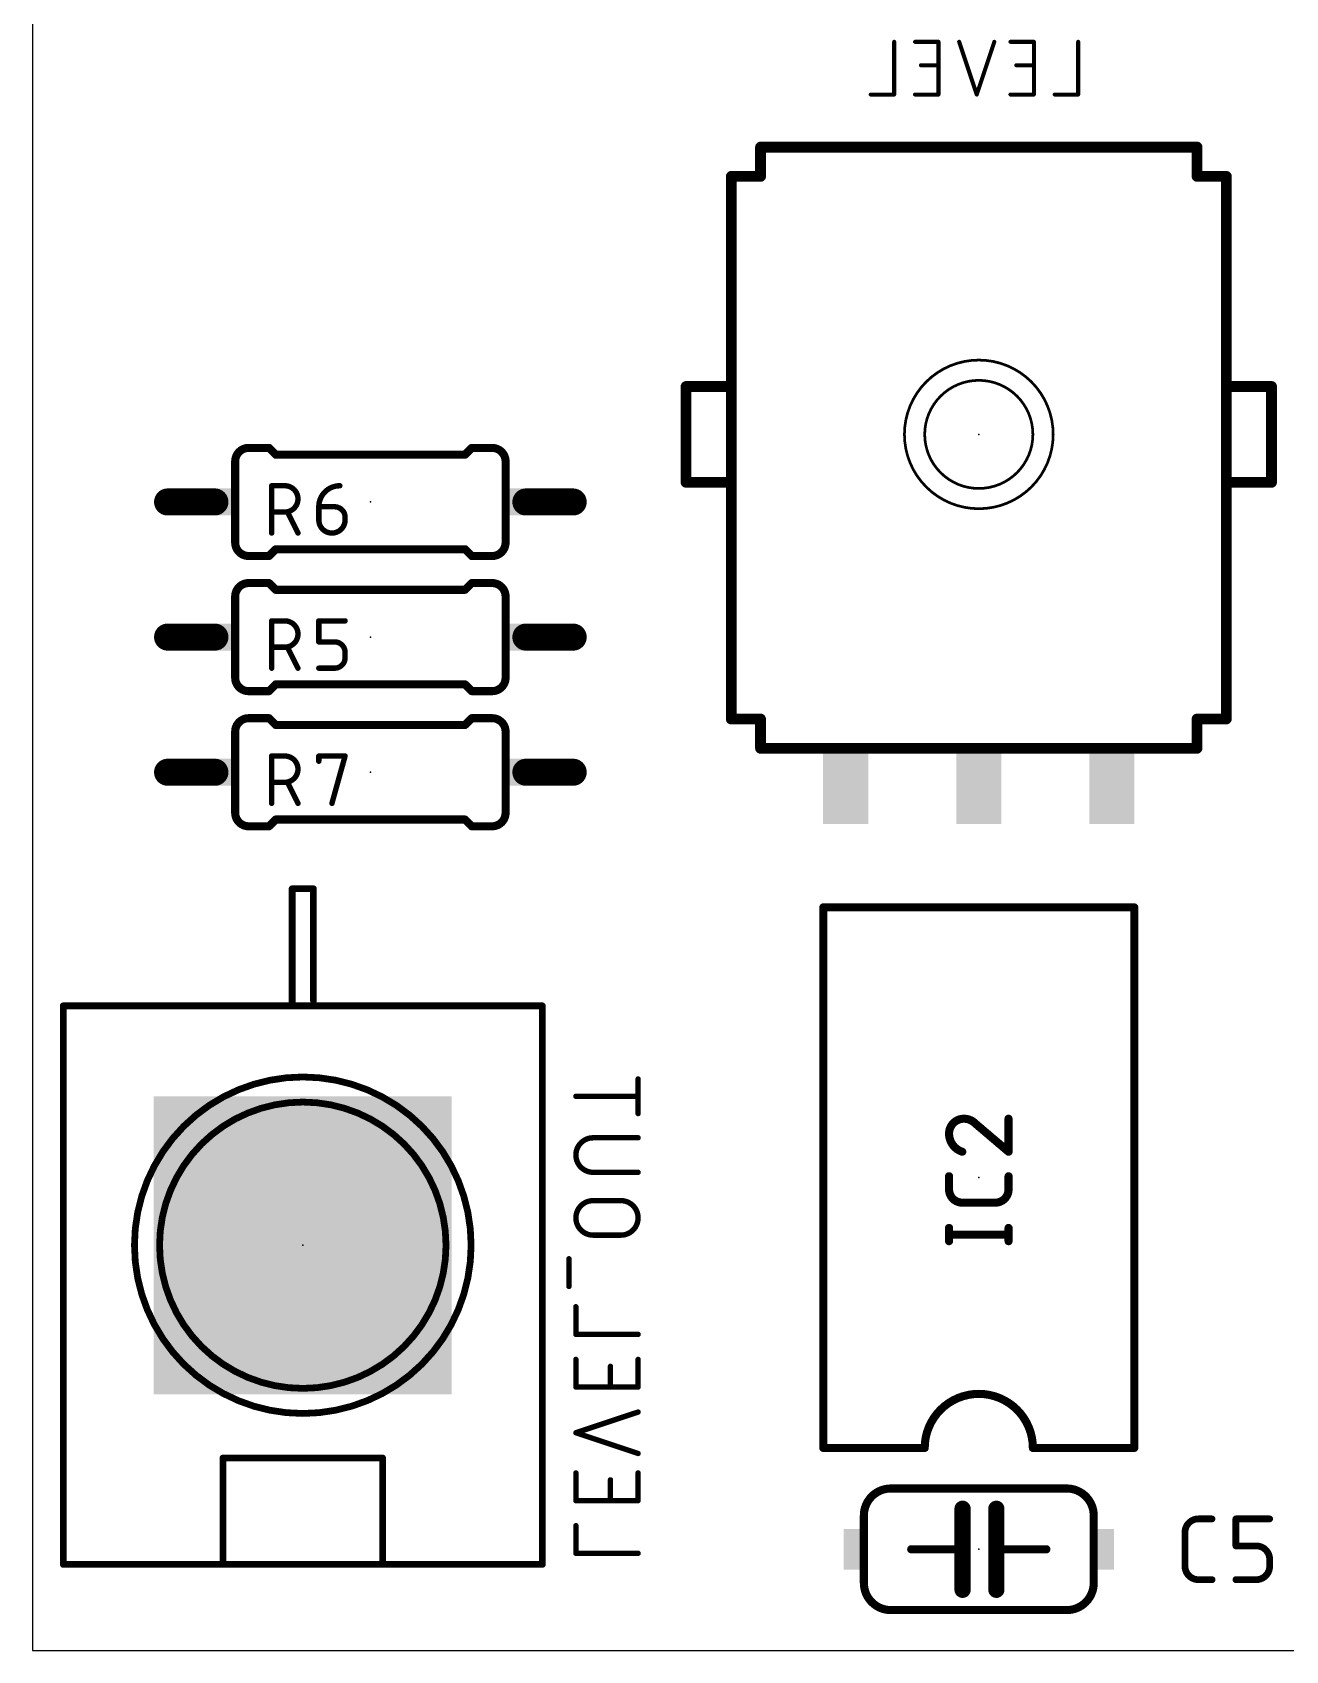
# Model space of a CAD drawing. Extents: x 0 to 36, y 0 to 102.
# Drawn here: x 0 to 23.54, y 0 to 30.42 of the extents above; entities that cross this region are included whole.
import ezdxf

# ---------------------------------------------------------------- set-up
doc = ezdxf.new("R2010")
doc.units = 0
for name, color, linetype in [('20', 31, 'CONTINUOUS'), ('21', 253, 'CONTINUOUS'), ('22', 253, 'CONTINUOUS'), ('23', 53, 'CONTINUOUS'), ('24', 53, 'CONTINUOUS'), ('25', 253, 'CONTINUOUS'), ('26', 253, 'CONTINUOUS'), ('41', 12, 'CONTINUOUS'), ('51', 253, 'CONTINUOUS'), ('52', 253, 'CONTINUOUS')]:
    doc.layers.add(name, color=color, linetype=linetype)

# ---------------------------------------------------------------- blocks, each defined once
blk = doc.blocks.new('RECT')
blk.add_solid([(-0.5, -0.5), (0.5, -0.5), (-0.5, 0.5), (0.5, 0.5)])

msp = doc.modelspace()

# ---------------------------------------------------------------- linework, layer by layer
at = {"layer": '20'}
for p, q in [((0, 99.06), (0, 0)), ((0, 0), (35.56, 0))]:
    msp.add_line(p, q, dxfattribs=at)
at = {"layer": '21'}
for points, const_width in [([(4.064, 22.606, 0.4142), (3.81, 22.352)], 0.1524), ([(4.064, 22.6441, 1), (4.064, 22.5679)], 0.0762), ([(4.064, 22.5679, 1), (4.064, 22.6441)], 0.0762), ([(4.4719, 22.6329, 1), (4.4181, 22.5791)], 0.0762), ([(4.445, 22.5679, 1), (4.445, 22.6441)], 0.0762), ([(4.572, 22.5171, 1), (4.572, 22.4409)], 0.0762), ([(4.5451, 22.4521, 1), (4.5989, 22.5059)], 0.0762), ([(8.1011, 22.5059, 1), (8.1549, 22.4521)], 0.0762), ([(8.128, 22.4409, 1), (8.128, 22.5171)], 0.0762), ([(8.255, 22.6441, 1), (8.255, 22.5679)], 0.0762), ([(8.2819, 22.5791, 1), (8.2281, 22.6329)], 0.0762), ([(8.89, 22.352, 0.4142), (8.636, 22.606)], 0.1524), ([(8.636, 22.6441, 1), (8.636, 22.5679)], 0.0762), ([(8.636, 22.5679, 1), (8.636, 22.6441)], 0.0762), ([(3.8481, 22.352, 1), (3.7719, 22.352)], 0.0762), ([(3.7719, 22.352, 1), (3.8481, 22.352)], 0.0762), ([(8.9281, 22.352, 1), (8.8519, 22.352)], 0.0762), ([(8.8519, 22.352, 1), (8.9281, 22.352)], 0.0762), ([(3.81, 20.828, 0.4142), (4.064, 20.574)], 0.1524), ([(3.8481, 20.828, 1), (3.7719, 20.828)], 0.0762), ([(3.7719, 20.828, 1), (3.8481, 20.828)], 0.0762), ([(4.572, 20.7391, 1), (4.572, 20.6629)], 0.0762), ([(4.5989, 20.6741, 1), (4.5451, 20.7279)], 0.0762), ([(8.1549, 20.7279, 1), (8.1011, 20.6741)], 0.0762), ([(8.128, 20.6629, 1), (8.128, 20.7391)], 0.0762), ([(8.636, 20.574, 0.4142), (8.89, 20.828)], 0.1524), ([(8.9281, 20.828, 1), (8.8519, 20.828)], 0.0762), ([(8.8519, 20.828, 1), (8.9281, 20.828)], 0.0762), ([(4.064, 20.6121, 1), (4.064, 20.5359)], 0.0762), ([(4.064, 20.5359, 1), (4.064, 20.6121)], 0.0762), ([(4.4181, 20.6009, 1), (4.4719, 20.5471)], 0.0762), ([(4.445, 20.5359, 1), (4.445, 20.6121)], 0.0762), ([(8.255, 20.6121, 1), (8.255, 20.5359)], 0.0762), ([(8.2281, 20.5471, 1), (8.2819, 20.6009)], 0.0762), ([(8.636, 20.6121, 1), (8.636, 20.5359)], 0.0762), ([(8.636, 20.5359, 1), (8.636, 20.6121)], 0.0762), ([(4.064, 20.066, 0.4142), (3.81, 19.812)], 0.1524), ([(4.064, 20.1041, 1), (4.064, 20.0279)], 0.0762), ([(4.064, 20.0279, 1), (4.064, 20.1041)], 0.0762), ([(4.4719, 20.0929, 1), (4.4181, 20.0391)], 0.0762), ([(4.445, 20.0279, 1), (4.445, 20.1041)], 0.0762), ([(8.255, 20.1041, 1), (8.255, 20.0279)], 0.0762), ([(8.2819, 20.0391, 1), (8.2281, 20.0929)], 0.0762), ([(8.89, 19.812, 0.4142), (8.636, 20.066)], 0.1524), ([(8.636, 20.1041, 1), (8.636, 20.0279)], 0.0762), ([(8.636, 20.0279, 1), (8.636, 20.1041)], 0.0762), ([(3.8481, 19.812, 1), (3.7719, 19.812)], 0.0762), ([(3.7719, 19.812, 1), (3.8481, 19.812)], 0.0762), ([(4.572, 19.9771, 1), (4.572, 19.9009)], 0.0762), ([(4.5451, 19.9121, 1), (4.5989, 19.9659)], 0.0762), ([(8.1011, 19.9659, 1), (8.1549, 19.9121)], 0.0762), ([(8.128, 19.9009, 1), (8.128, 19.9771)], 0.0762), ([(8.9281, 19.812, 1), (8.8519, 19.812)], 0.0762), ([(8.8519, 19.812, 1), (8.9281, 19.812)], 0.0762), ([(3.81, 18.288, 0.4142), (4.064, 18.034)], 0.1524), ([(3.8481, 18.288, 1), (3.7719, 18.288)], 0.0762), ([(3.7719, 18.288, 1), (3.8481, 18.288)], 0.0762), ([(8.636, 18.034, 0.4142), (8.89, 18.288)], 0.1524), ([(8.9281, 18.288, 1), (8.8519, 18.288)], 0.0762), ([(8.8519, 18.288, 1), (8.9281, 18.288)], 0.0762), ([(4.064, 18.0721, 1), (4.064, 17.9959)], 0.0762), ([(4.064, 17.9959, 1), (4.064, 18.0721)], 0.0762), ([(4.4181, 18.0609, 1), (4.4719, 18.0071)], 0.0762), ([(4.445, 17.9959, 1), (4.445, 18.0721)], 0.0762), ([(4.572, 18.1991, 1), (4.572, 18.1229)], 0.0762), ([(4.5989, 18.1341, 1), (4.5451, 18.1879)], 0.0762), ([(8.1549, 18.1879, 1), (8.1011, 18.1341)], 0.0762), ([(8.128, 18.1229, 1), (8.128, 18.1991)], 0.0762), ([(8.255, 18.0721, 1), (8.255, 17.9959)], 0.0762), ([(8.2281, 18.0071, 1), (8.2819, 18.0609)], 0.0762), ([(8.636, 18.0721, 1), (8.636, 17.9959)], 0.0762), ([(8.636, 17.9959, 1), (8.636, 18.0721)], 0.0762), ([(4.064, 17.526, 0.4142), (3.81, 17.272)], 0.1524), ([(3.8481, 17.272, 1), (3.7719, 17.272)], 0.0762), ([(4.064, 17.5641, 1), (4.064, 17.4879)], 0.0762), ([(4.064, 17.4879, 1), (4.064, 17.5641)], 0.0762), ([(4.4719, 17.5529, 1), (4.4181, 17.4991)], 0.0762), ([(4.445, 17.4879, 1), (4.445, 17.5641)], 0.0762), ([(4.572, 17.4371, 1), (4.572, 17.3609)], 0.0762), ([(4.5451, 17.3721, 1), (4.5989, 17.4259)], 0.0762), ([(8.1011, 17.4259, 1), (8.1549, 17.3721)], 0.0762), ([(8.128, 17.3609, 1), (8.128, 17.4371)], 0.0762), ([(8.255, 17.5641, 1), (8.255, 17.4879)], 0.0762), ([(8.2819, 17.4991, 1), (8.2281, 17.5529)], 0.0762), ([(8.89, 17.272, 0.4142), (8.636, 17.526)], 0.1524), ([(8.636, 17.5641, 1), (8.636, 17.4879)], 0.0762), ([(8.636, 17.4879, 1), (8.636, 17.5641)], 0.0762), ([(8.9281, 17.272, 1), (8.8519, 17.272)], 0.0762), ([(3.7719, 17.272, 1), (3.8481, 17.272)], 0.0762), ([(8.8519, 17.272, 1), (8.9281, 17.272)], 0.0762), ([(3.81, 15.748, 0.4142), (4.064, 15.494)], 0.1524), ([(3.8481, 15.748, 1), (3.7719, 15.748)], 0.0762), ([(8.636, 15.494, 0.4142), (8.89, 15.748)], 0.1524), ([(8.9281, 15.748, 1), (8.8519, 15.748)], 0.0762), ([(3.7719, 15.748, 1), (3.8481, 15.748)], 0.0762), ([(4.064, 15.5321, 1), (4.064, 15.4559)], 0.0762), ([(4.064, 15.4559, 1), (4.064, 15.5321)], 0.0762), ([(4.4181, 15.5209, 1), (4.4719, 15.4671)], 0.0762), ([(4.445, 15.4559, 1), (4.445, 15.5321)], 0.0762), ([(4.572, 15.6591, 1), (4.572, 15.5829)], 0.0762), ([(4.5989, 15.5941, 1), (4.5451, 15.6479)], 0.0762), ([(8.1549, 15.6479, 1), (8.1011, 15.5941)], 0.0762), ([(8.128, 15.5829, 1), (8.128, 15.6591)], 0.0762), ([(8.255, 15.5321, 1), (8.255, 15.4559)], 0.0762), ([(8.2281, 15.4671, 1), (8.2819, 15.5209)], 0.0762), ([(8.636, 15.5321, 1), (8.636, 15.4559)], 0.0762), ([(8.636, 15.4559, 1), (8.636, 15.5321)], 0.0762), ([(8.8519, 15.748, 1), (8.9281, 15.748)], 0.0762), ([(4.88, 14.3518, 1), (4.88, 14.2882)], 0.0635), ([(4.9117, 14.32, 1), (4.8483, 14.32)], 0.0635), ([(5.3117, 14.32, 1), (5.2483, 14.32)], 0.0635), ([(5.28, 14.2882, 1), (5.28, 14.3518)], 0.0635), ([(14.8971, 13.97, 1), (14.8209, 13.97)], 0.0762), ([(14.859, 14.0081, 1), (14.859, 13.9319)], 0.0762), ([(20.7391, 13.97, 1), (20.6629, 13.97)], 0.0762), ([(20.701, 13.9319, 1), (20.701, 14.0081)], 0.0762), ([(0.58, 12.1518, 1), (0.58, 12.0883)], 0.0635), ([(0.6118, 12.12, 1), (0.5483, 12.12)], 0.0635), ([(4.88, 12.1518, 1), (4.88, 12.0883)], 0.0635), ([(4.88, 12.0883, 1), (4.88, 12.1518)], 0.0635), ([(5.2483, 12.22, 1), (5.3117, 12.22)], 0.0635), ([(9.6118, 12.12, 1), (9.5482, 12.12)], 0.0635), ([(9.58, 12.0883, 1), (9.58, 12.1518)], 0.0635), ([(4.8483, 12.12, 1), (4.9117, 12.12)], 0.0635), ([(5.08, 4.4577, 1), (5.08, 10.7823, 1), (5.08, 4.4577)], 0.127), ([(5.08, 4.9293, 1), (5.08, 10.3107, 1), (5.08, 4.9293)], 0.127), ([(18.796, 3.81, 1), (16.764, 3.81)], 0.1524), ([(3.58, 3.6518, 1), (3.58, 3.5882)], 0.0635), ([(3.6118, 3.62, 1), (3.5482, 3.62)], 0.0635), ([(6.6117, 3.62, 1), (6.5483, 3.62)], 0.0635), ([(6.58, 3.5882, 1), (6.58, 3.6518)], 0.0635), ([(14.859, 3.8481, 1), (14.859, 3.7719)], 0.0762), ([(14.8209, 3.81, 1), (14.8971, 3.81)], 0.0762), ([(16.7259, 3.81, 1), (16.8021, 3.81)], 0.0762), ([(16.764, 3.7719, 1), (16.764, 3.8481)], 0.0762), ([(18.796, 3.8481, 1), (18.796, 3.7719)], 0.0762), ([(18.7579, 3.81, 1), (18.8341, 3.81)], 0.0762), ([(20.6629, 3.81, 1), (20.7391, 3.81)], 0.0762), ([(20.701, 3.7719, 1), (20.701, 3.8481)], 0.0762), ([(16.129, 3.048, 0.4142), (15.621, 2.54)], 0.1524), ([(16.129, 3.0861, 1), (16.129, 3.0099)], 0.0762), ([(16.129, 3.0099, 1), (16.129, 3.0861)], 0.0762), ([(19.939, 2.54, 0.4142), (19.431, 3.048)], 0.1524), ([(19.431, 3.0861, 1), (19.431, 3.0099)], 0.0762), ([(19.431, 3.0099, 1), (19.431, 3.0861)], 0.0762), ([(17.5514, 2.667, 1), (17.399, 2.667)], 0.1524), ([(18.1864, 2.667, 1), (18.034, 2.667)], 0.1524), ([(15.5829, 2.54, 1), (15.6591, 2.54)], 0.0762), ([(19.9009, 2.54, 1), (19.9771, 2.54)], 0.0762), ([(16.51, 1.9431, 1), (16.51, 1.8669)], 0.0762), ([(17.5514, 1.905, 1), (17.399, 1.905)], 0.1524), ([(17.399, 1.905, 1), (17.5514, 1.905)], 0.1524), ([(17.4752, 1.8669, 1), (17.4752, 1.9431)], 0.0762), ([(18.1864, 1.905, 1), (18.034, 1.905)], 0.1524), ([(18.034, 1.905, 1), (18.1864, 1.905)], 0.1524), ([(18.1102, 1.9431, 1), (18.1102, 1.8669)], 0.0762), ([(19.05, 1.8669, 1), (19.05, 1.9431)], 0.0762), ([(0.58, 1.6518, 1), (0.58, 1.5883)], 0.0635), ([(0.5483, 1.62, 1), (0.6118, 1.62)], 0.0635), ([(3.5482, 1.62, 1), (3.6118, 1.62)], 0.0635), ([(3.58, 1.6518, 1), (3.58, 1.5883)], 0.0635), ([(3.58, 1.5883, 1), (3.58, 1.6518)], 0.0635), ([(6.58, 1.6518, 1), (6.58, 1.5883)], 0.0635), ([(6.5483, 1.62, 1), (6.6117, 1.62)], 0.0635), ([(6.58, 1.5883, 1), (6.58, 1.6518)], 0.0635), ([(9.5482, 1.62, 1), (9.6118, 1.62)], 0.0635), ([(9.58, 1.5883, 1), (9.58, 1.6518)], 0.0635), ([(15.621, 1.27, 0.4142), (16.129, 0.762)], 0.1524), ([(15.6591, 1.27, 1), (15.5829, 1.27)], 0.0762), ([(17.399, 1.143, 1), (17.5514, 1.143)], 0.1524), ([(18.034, 1.143, 1), (18.1864, 1.143)], 0.1524), ([(19.431, 0.762, 0.4142), (19.939, 1.27)], 0.1524), ([(19.9771, 1.27, 1), (19.9009, 1.27)], 0.0762), ([(16.129, 0.8001, 1), (16.129, 0.7239)], 0.0762), ([(16.129, 0.7239, 1), (16.129, 0.8001)], 0.0762), ([(19.431, 0.8001, 1), (19.431, 0.7239)], 0.0762), ([(19.431, 0.7239, 1), (19.431, 0.8001)], 0.0762)]:
    msp.add_lwpolyline(points, format="xyb", dxfattribs=dict(at, const_width=const_width))
for points, const_width in [([(4.064, 22.606), (4.445, 22.606)], 0.1524), ([(4.572, 22.479), (4.445, 22.606)], 0.1524), ([(4.572, 22.479), (8.128, 22.479)], 0.1524), ([(8.128, 22.479), (8.255, 22.606)], 0.1524), ([(8.636, 22.606), (8.255, 22.606)], 0.1524), ([(3.81, 22.352), (3.81, 20.828)], 0.1524), ([(8.89, 22.352), (8.89, 20.828)], 0.1524), ([(4.572, 20.701), (4.445, 20.574)], 0.1524), ([(4.572, 20.701), (8.128, 20.701)], 0.1524), ([(8.128, 20.701), (8.255, 20.574)], 0.1524), ([(4.064, 20.574), (4.445, 20.574)], 0.1524), ([(8.636, 20.574), (8.255, 20.574)], 0.1524), ([(4.064, 20.066), (4.445, 20.066)], 0.1524), ([(4.572, 19.939), (4.445, 20.066)], 0.1524), ([(8.128, 19.939), (8.255, 20.066)], 0.1524), ([(8.636, 20.066), (8.255, 20.066)], 0.1524), ([(3.81, 18.288), (3.81, 19.812)], 0.1524), ([(8.128, 19.939), (4.572, 19.939)], 0.1524), ([(8.89, 18.288), (8.89, 19.812)], 0.1524), ([(4.064, 18.034), (4.445, 18.034)], 0.1524), ([(4.572, 18.161), (4.445, 18.034)], 0.1524), ([(8.128, 18.161), (4.572, 18.161)], 0.1524), ([(8.128, 18.161), (8.255, 18.034)], 0.1524), ([(8.636, 18.034), (8.255, 18.034)], 0.1524), ([(3.81, 17.272), (3.81, 15.748)], 0.1524), ([(4.064, 17.526), (4.445, 17.526)], 0.1524), ([(4.572, 17.399), (4.445, 17.526)], 0.1524), ([(4.572, 17.399), (8.128, 17.399)], 0.1524), ([(8.128, 17.399), (8.255, 17.526)], 0.1524), ([(8.636, 17.526), (8.255, 17.526)], 0.1524), ([(8.89, 17.272), (8.89, 15.748)], 0.1524), ([(4.064, 15.494), (4.445, 15.494)], 0.1524), ([(4.572, 15.621), (4.445, 15.494)], 0.1524), ([(4.572, 15.621), (8.128, 15.621)], 0.1524), ([(8.128, 15.621), (8.255, 15.494)], 0.1524), ([(8.636, 15.494), (8.255, 15.494)], 0.1524), ([(5.28, 14.32), (4.88, 14.32)], 0.127), ([(4.88, 14.32), (4.88, 12.12)], 0.127), ([(5.28, 12.22), (5.28, 14.32)], 0.127), ([(14.859, 13.97), (14.859, 3.81)], 0.1524), ([(14.859, 13.97), (20.701, 13.97)], 0.1524), ([(20.701, 3.81), (20.701, 13.97)], 0.1524), ([(4.88, 12.12), (0.58, 12.12)], 0.127), ([(0.58, 12.12), (0.58, 1.62)], 0.127), ([(9.58, 12.12), (4.88, 12.12)], 0.127), ([(9.58, 1.62), (9.58, 12.12)], 0.127), ([(6.58, 3.62), (3.58, 3.62)], 0.127), ([(3.58, 3.62), (3.58, 1.62)], 0.127), ([(6.58, 1.62), (6.58, 3.62)], 0.127), ([(14.859, 3.81), (16.764, 3.81)], 0.1524), ([(20.701, 3.81), (18.796, 3.81)], 0.1524), ([(19.431, 3.048), (16.129, 3.048)], 0.1524), ([(17.4752, 2.667), (17.4752, 1.905)], 0.3048), ([(18.1102, 2.667), (18.1102, 1.905)], 0.3048), ([(16.51, 1.905), (17.4752, 1.905)], 0.1524), ([(17.4752, 1.905), (17.4752, 1.143)], 0.3048), ([(18.1102, 1.905), (18.1102, 1.143)], 0.3048), ([(19.05, 1.905), (18.1102, 1.905)], 0.1524), ([(3.58, 1.62), (0.58, 1.62)], 0.127), ([(6.58, 1.62), (3.58, 1.62)], 0.127), ([(9.58, 1.62), (6.58, 1.62)], 0.127), ([(19.431, 0.762), (16.129, 0.762)], 0.1524)]:
    msp.add_lwpolyline(points, dxfattribs=dict(at, const_width=const_width))
at = {"layer": '22', "const_width": 0.2032}
for points in [[(21.88, 28.26), (13.68, 28.26)], [(13.68, 27.71), (13.68, 28.26)], [(21.88, 28.26), (21.88, 27.71)], [(13.13, 27.71), (13.68, 27.71)], [(13.13, 27.71), (13.13, 25.51)], [(21.88, 27.71), (22.43, 27.71)], [(22.43, 25.51), (22.43, 27.71)], [(13.13, 20.71), (13.13, 17.51)], [(22.43, 17.51), (22.43, 20.71)], [(13.68, 17.51), (13.13, 17.51)], [(13.68, 16.96), (13.68, 17.51)], [(21.88, 17.51), (21.88, 16.96)], [(22.43, 17.51), (21.88, 17.51)], [(13.68, 16.96), (21.88, 16.96)]]:
    msp.add_lwpolyline(points, dxfattribs=at)
at = {"layer": '22'}
for points, const_width in [([(13.68, 28.3108, 1), (13.68, 28.2092)], 0.1016), ([(13.7308, 28.26, 1), (13.6292, 28.26)], 0.1016), ([(21.9308, 28.26, 1), (21.8292, 28.26)], 0.1016), ([(21.88, 28.2092, 1), (21.88, 28.3108)], 0.1016), ([(13.13, 27.7608, 1), (13.13, 27.6592)], 0.1016), ([(13.1808, 27.71, 1), (13.0792, 27.71)], 0.1016), ([(13.6292, 27.71, 1), (13.7308, 27.71)], 0.1016), ([(13.68, 27.6592, 1), (13.68, 27.7608)], 0.1016), ([(21.88, 27.7608, 1), (21.88, 27.6592)], 0.1016), ([(21.8292, 27.71, 1), (21.9308, 27.71)], 0.1016), ([(22.4808, 27.71, 1), (22.3792, 27.71)], 0.1016), ([(22.43, 27.6592, 1), (22.43, 27.7608)], 0.1016), ([(13.0792, 25.51, 1), (13.1808, 25.51)], 0.1016), ([(22.3792, 25.51, 1), (22.4808, 25.51)], 0.1016), ([(17.78, 21.463, 1), (17.78, 24.257, 1), (17.78, 21.463)], 0.0508), ([(17.78, 21.844, 1), (17.78, 23.876, 1), (17.78, 21.844)], 0.0508), ([(13.1808, 20.71, 1), (13.0792, 20.71)], 0.1016), ([(22.4808, 20.71, 1), (22.3792, 20.71)], 0.1016), ([(13.13, 17.5608, 1), (13.13, 17.4592)], 0.1016), ([(13.0792, 17.51, 1), (13.1808, 17.51)], 0.1016), ([(13.7308, 17.51, 1), (13.6292, 17.51)], 0.1016), ([(13.68, 17.4592, 1), (13.68, 17.5608)], 0.1016), ([(21.9308, 17.51, 1), (21.8292, 17.51)], 0.1016), ([(21.88, 17.5608, 1), (21.88, 17.4592)], 0.1016), ([(22.3792, 17.51, 1), (22.4808, 17.51)], 0.1016), ([(22.43, 17.4592, 1), (22.43, 17.5608)], 0.1016), ([(13.68, 17.0108, 1), (13.68, 16.9092)], 0.1016), ([(21.88, 16.9092, 1), (21.88, 17.0108)], 0.1016), ([(13.6292, 16.96, 1), (13.7308, 16.96)], 0.1016), ([(21.8292, 16.96, 1), (21.9308, 16.96)], 0.1016)]:
    msp.add_lwpolyline(points, format="xyb", dxfattribs=dict(at, const_width=const_width))
at = {"layer": '23'}
for p in [(6.35, 21.59), (6.35, 19.05), (6.35, 16.51), (17.78, 8.89), (5.08, 7.62), (17.78, 1.905)]:
    msp.add_point(p, dxfattribs=at)
at = {"layer": '24'}
msp.add_point((17.78, 22.86), dxfattribs=at)
at = {"layer": '25'}
for points, const_width in [([(4.4958, 21.0058), (4.4958, 21.8948)], 0.1016), ([(4.4958, 21.8948), (4.7427, 21.8948)], 0.1016), ([(4.7427, 21.4009), (4.4958, 21.4009)], 0.1016), ([(4.9897, 21.0058), (4.7921, 21.4009)], 0.1016), ([(5.3808, 21.4997), (5.6771, 21.4997)], 0.1016), ([(5.3808, 21.2527), (5.3808, 21.4997)], 0.1016), ([(5.8747, 21.3021), (5.8747, 21.2527)], 0.1016), ([(4.4958, 18.4658), (4.4958, 19.3548)], 0.1016), ([(4.4958, 19.3548), (4.7427, 19.3548)], 0.1016), ([(5.3808, 18.9597), (5.3808, 19.3548)], 0.1016), ([(5.3808, 19.3548), (5.8747, 19.3548)], 0.1016), ([(4.7427, 18.8609), (4.4958, 18.8609)], 0.1016), ([(4.9897, 18.4658), (4.7921, 18.8609)], 0.1016), ([(5.6771, 18.9597), (5.3808, 18.9597)], 0.1016), ([(5.8747, 18.6634), (5.8747, 18.7621)], 0.1016), ([(5.3808, 18.4658), (5.6771, 18.4658)], 0.1016), ([(4.4958, 15.9258), (4.4958, 16.8148)], 0.1016), ([(4.4958, 16.8148), (4.7427, 16.8148)], 0.1016), ([(5.3808, 16.716), (5.3808, 16.8148)], 0.1016), ([(5.3808, 16.8148), (5.8747, 16.8148)], 0.1016), ([(5.8747, 16.8148), (5.6277, 15.9258)], 0.1016), ([(4.7427, 16.3209), (4.4958, 16.3209)], 0.1016), ([(4.9897, 15.9258), (4.7921, 16.3209)], 0.1016), ([(18.3388, 9.3768), (18.3388, 9.9977)], 0.1524), ([(17.7179, 9.9046), (18.3388, 9.3768)], 0.1524), ([(17.2212, 8.6685), (17.2212, 8.9169)], 0.1524), ([(18.3388, 8.9169), (18.3388, 8.6685)], 0.1524), ([(18.0904, 8.4202), (17.4696, 8.4202)], 0.1524), ([(17.2212, 7.6962), (17.2212, 7.9446)], 0.1524), ([(18.3388, 7.6962), (18.3388, 7.9446)], 0.1524), ([(17.2212, 7.8204), (18.3388, 7.8204)], 0.1524), ([(21.9075, 2.4765), (22.1615, 2.4765)], 0.127), ([(22.6097, 1.9685), (22.6097, 2.4765)], 0.127), ([(22.6097, 2.4765), (23.2447, 2.4765)], 0.127), ([(21.6535, 1.5875), (21.6535, 2.2225)], 0.127), ([(22.9907, 1.9685), (22.6097, 1.9685)], 0.127), ([(23.2447, 1.5875), (23.2447, 1.7145)], 0.127), ([(22.1615, 1.3335), (21.9075, 1.3335)], 0.127), ([(22.6097, 1.3335), (22.9907, 1.3335)], 0.127)]:
    msp.add_lwpolyline(points, dxfattribs=dict(at, const_width=const_width))
for points, const_width in [([(4.5212, 21.8948, 1), (4.4704, 21.8948)], 0.0508), ([(4.4958, 21.9202, 1), (4.4958, 21.8694)], 0.0508), ([(4.7427, 21.4009, 1), (4.7427, 21.8948)], 0.1016), ([(4.7427, 21.9202, 1), (4.7427, 21.8694)], 0.0508), ([(4.7427, 21.8694, 1), (4.7427, 21.9202)], 0.0508), ([(5.7759, 21.8948, 0.4142), (5.3808, 21.4997)], 0.1016), ([(5.7759, 21.8694, 1), (5.7759, 21.9202)], 0.0508), ([(4.4958, 21.4263, 1), (4.4958, 21.3755)], 0.0508), ([(4.7427, 21.4263, 1), (4.7427, 21.3755)], 0.0508), ([(4.7427, 21.3755, 1), (4.7427, 21.4263)], 0.0508), ([(4.8148, 21.4123, 1), (4.7694, 21.3896)], 0.0508), ([(5.3808, 21.5251, 1), (5.3808, 21.4743)], 0.0508), ([(5.4062, 21.4997, 1), (5.3554, 21.4997)], 0.0508), ([(5.3554, 21.4997, 1), (5.4062, 21.4997)], 0.0508), ([(5.3808, 21.2527, 1), (5.8747, 21.2527)], 0.1016), ([(5.4062, 21.2527, 1), (5.3554, 21.2527)], 0.0508), ([(5.8747, 21.3021, 0.4142), (5.6771, 21.4997)], 0.1016), ([(5.6771, 21.5251, 1), (5.6771, 21.4743)], 0.0508), ([(5.6771, 21.4743, 1), (5.6771, 21.5251)], 0.0508), ([(5.9001, 21.3021, 1), (5.8493, 21.3021)], 0.0508), ([(5.8493, 21.3021, 1), (5.9001, 21.3021)], 0.0508), ([(5.9001, 21.2527, 1), (5.8493, 21.2527)], 0.0508), ([(4.4704, 21.0058, 1), (4.5212, 21.0058)], 0.0508), ([(4.967, 20.9944, 1), (5.0124, 21.0172)], 0.0508), ([(5.3554, 21.2527, 1), (5.4062, 21.2527)], 0.0508), ([(5.8493, 21.2527, 1), (5.9001, 21.2527)], 0.0508), ([(4.5212, 19.3548, 1), (4.4704, 19.3548)], 0.0508), ([(4.4958, 19.3802, 1), (4.4958, 19.3294)], 0.0508), ([(4.7427, 18.8609, 1), (4.7427, 19.3548)], 0.1016), ([(4.7427, 19.3802, 1), (4.7427, 19.3294)], 0.0508), ([(4.7427, 19.3294, 1), (4.7427, 19.3802)], 0.0508), ([(5.4062, 19.3548, 1), (5.3554, 19.3548)], 0.0508), ([(5.3808, 19.3802, 1), (5.3808, 19.3294)], 0.0508), ([(5.8747, 19.3294, 1), (5.8747, 19.3802)], 0.0508), ([(4.4958, 18.8863, 1), (4.4958, 18.8355)], 0.0508), ([(4.7427, 18.8863, 1), (4.7427, 18.8355)], 0.0508), ([(4.7427, 18.8355, 1), (4.7427, 18.8863)], 0.0508), ([(4.8148, 18.8723, 1), (4.7694, 18.8496)], 0.0508), ([(5.3808, 18.9851, 1), (5.3808, 18.9343)], 0.0508), ([(5.3554, 18.9597, 1), (5.4062, 18.9597)], 0.0508), ([(5.8747, 18.7621, 0.4142), (5.6771, 18.9597)], 0.1016), ([(5.6771, 18.9851, 1), (5.6771, 18.9343)], 0.0508), ([(5.6771, 18.9343, 1), (5.6771, 18.9851)], 0.0508), ([(5.6771, 18.4658, 0.4142), (5.8747, 18.6634)], 0.1016), ([(5.9001, 18.7621, 1), (5.8493, 18.7621)], 0.0508), ([(5.8493, 18.7621, 1), (5.9001, 18.7621)], 0.0508), ([(5.9001, 18.6634, 1), (5.8493, 18.6634)], 0.0508), ([(5.8493, 18.6634, 1), (5.9001, 18.6634)], 0.0508), ([(4.4704, 18.4658, 1), (4.5212, 18.4658)], 0.0508), ([(4.967, 18.4544, 1), (5.0124, 18.4772)], 0.0508), ([(5.3808, 18.4912, 1), (5.3808, 18.4404)], 0.0508), ([(5.6771, 18.4912, 1), (5.6771, 18.4404)], 0.0508), ([(5.6771, 18.4404, 1), (5.6771, 18.4912)], 0.0508), ([(4.5212, 16.8148, 1), (4.4704, 16.8148)], 0.0508), ([(4.4958, 16.8402, 1), (4.4958, 16.7894)], 0.0508), ([(4.7427, 16.3209, 1), (4.7427, 16.8148)], 0.1016), ([(4.7427, 16.8402, 1), (4.7427, 16.7894)], 0.0508), ([(4.7427, 16.7894, 1), (4.7427, 16.8402)], 0.0508), ([(5.4062, 16.8148, 1), (5.3554, 16.8148)], 0.0508), ([(5.3808, 16.8402, 1), (5.3808, 16.7894)], 0.0508), ([(5.3554, 16.716, 1), (5.4062, 16.716)], 0.0508), ([(5.8991, 16.808, 1), (5.8502, 16.8216)], 0.0508), ([(5.8747, 16.7894, 1), (5.8747, 16.8402)], 0.0508), ([(4.4958, 16.3463, 1), (4.4958, 16.2955)], 0.0508), ([(4.7427, 16.3463, 1), (4.7427, 16.2955)], 0.0508), ([(4.7427, 16.2955, 1), (4.7427, 16.3463)], 0.0508), ([(4.8148, 16.3323, 1), (4.7694, 16.3096)], 0.0508), ([(4.4704, 15.9258, 1), (4.5212, 15.9258)], 0.0508), ([(4.967, 15.9144, 1), (5.0124, 15.9372)], 0.0508), ([(5.6033, 15.9326, 1), (5.6522, 15.919)], 0.0508), ([(17.5006, 9.9977, 0.4142), (17.2212, 9.7183)], 0.1524), ([(17.7179, 9.9046, 0.2053), (17.5006, 9.9977)], 0.1524), ([(17.5006, 10.0358, 1), (17.5006, 9.9596)], 0.0762), ([(17.5006, 9.9596, 1), (17.5006, 10.0358)], 0.0762), ([(18.3769, 9.9977, 1), (18.3007, 9.9977)], 0.0762), ([(17.2212, 9.7183, 0.3252), (17.4696, 9.3768)], 0.1524), ([(17.2593, 9.7183, 1), (17.1831, 9.7183)], 0.0762), ([(17.1831, 9.7183, 1), (17.2593, 9.7183)], 0.0762), ([(17.7426, 9.9336, 1), (17.6932, 9.8756)], 0.0762), ([(17.6903, 9.8783, 1), (17.7455, 9.9309)], 0.0762), ([(17.4578, 9.3406, 1), (17.4813, 9.4131)], 0.0762), ([(18.3141, 9.3478, 1), (18.3635, 9.4059)], 0.0762), ([(18.3007, 9.3768, 1), (18.3769, 9.3768)], 0.0762), ([(17.2593, 8.9169, 1), (17.1831, 8.9169)], 0.0762), ([(18.3769, 8.9169, 1), (18.3007, 8.9169)], 0.0762), ([(17.2212, 8.6685, 0.4142), (17.4696, 8.4202)], 0.1524), ([(17.2593, 8.6685, 1), (17.1831, 8.6685)], 0.0762), ([(17.1831, 8.6685, 1), (17.2593, 8.6685)], 0.0762), ([(18.0904, 8.4202, 0.4142), (18.3388, 8.6685)], 0.1524), ([(18.3769, 8.6685, 1), (18.3007, 8.6685)], 0.0762), ([(18.3007, 8.6685, 1), (18.3769, 8.6685)], 0.0762), ([(17.4696, 8.4583, 1), (17.4696, 8.3821)], 0.0762), ([(17.4696, 8.3821, 1), (17.4696, 8.4583)], 0.0762), ([(18.0904, 8.4583, 1), (18.0904, 8.3821)], 0.0762), ([(18.0904, 8.3821, 1), (18.0904, 8.4583)], 0.0762), ([(17.2593, 7.9446, 1), (17.1831, 7.9446)], 0.0762), ([(18.3769, 7.9446, 1), (18.3007, 7.9446)], 0.0762), ([(17.2212, 7.8585, 1), (17.2212, 7.7823)], 0.0762), ([(17.1831, 7.6962, 1), (17.2593, 7.6962)], 0.0762), ([(18.3007, 7.6962, 1), (18.3769, 7.6962)], 0.0762), ([(18.3388, 7.7823, 1), (18.3388, 7.8585)], 0.0762), ([(21.9075, 2.4765, 0.4142), (21.6535, 2.2225)], 0.127), ([(21.9075, 2.5083, 1), (21.9075, 2.4447)], 0.0635), ([(21.9075, 2.4447, 1), (21.9075, 2.5083)], 0.0635), ([(22.1615, 2.4447, 1), (22.1615, 2.5083)], 0.0635), ([(22.6097, 2.5083, 1), (22.6097, 2.4447)], 0.0635), ([(22.6415, 2.4765, 1), (22.578, 2.4765)], 0.0635), ([(23.2447, 2.4447, 1), (23.2447, 2.5083)], 0.0635), ([(21.6852, 2.2225, 1), (21.6218, 2.2225)], 0.0635), ([(21.6218, 2.2225, 1), (21.6852, 2.2225)], 0.0635), ([(22.6097, 2.0003, 1), (22.6097, 1.9368)], 0.0635), ([(22.578, 1.9685, 1), (22.6415, 1.9685)], 0.0635), ([(22.9907, 2.0003, 1), (22.9907, 1.9368)], 0.0635), ([(23.2447, 1.7145, 0.4142), (22.9907, 1.9685)], 0.127), ([(22.9907, 1.9368, 1), (22.9907, 2.0003)], 0.0635), ([(21.6535, 1.5875, 0.4142), (21.9075, 1.3335)], 0.127), ([(21.6852, 1.5875, 1), (21.6218, 1.5875)], 0.0635), ([(21.6218, 1.5875, 1), (21.6852, 1.5875)], 0.0635), ([(22.9907, 1.3335, 0.4142), (23.2447, 1.5875)], 0.127), ([(23.2765, 1.7145, 1), (23.213, 1.7145)], 0.0635), ([(23.213, 1.7145, 1), (23.2765, 1.7145)], 0.0635), ([(23.2765, 1.5875, 1), (23.213, 1.5875)], 0.0635), ([(23.213, 1.5875, 1), (23.2765, 1.5875)], 0.0635), ([(21.9075, 1.3653, 1), (21.9075, 1.3018)], 0.0635), ([(21.9075, 1.3018, 1), (21.9075, 1.3653)], 0.0635), ([(22.1615, 1.3018, 1), (22.1615, 1.3653)], 0.0635), ([(22.6097, 1.3653, 1), (22.6097, 1.3018)], 0.0635), ([(22.9907, 1.3653, 1), (22.9907, 1.3018)], 0.0635), ([(22.9907, 1.3018, 1), (22.9907, 1.3653)], 0.0635)]:
    msp.add_lwpolyline(points, format="xyb", dxfattribs=dict(at, const_width=const_width))
at = {"layer": '26'}
for points, const_width in [([(16.2095, 30.2387, 1), (16.1714, 30.2387)], 0.0381), ([(16.5823, 30.2578, 1), (16.5823, 30.2197)], 0.0381), ([(17.0416, 30.2387, 1), (17.0035, 30.2387)], 0.0381), ([(17.0226, 30.2197, 1), (17.0226, 30.2578)], 0.0381), ([(17.4292, 30.2447, 1), (17.3931, 30.2327)], 0.0381), ([(18.0896, 30.2327, 1), (18.0535, 30.2447)], 0.0381), ([(18.3745, 30.2578, 1), (18.3745, 30.2197)], 0.0381), ([(18.8339, 30.2387, 1), (18.7958, 30.2387)], 0.0381), ([(18.8148, 30.2197, 1), (18.8148, 30.2578)], 0.0381), ([(19.666, 30.2387, 1), (19.6279, 30.2387)], 0.0381), ([(16.6924, 29.8175, 1), (16.6924, 29.7794)], 0.0381), ([(17.0226, 29.7794, 1), (17.0226, 29.8175)], 0.0381), ([(18.4846, 29.8175, 1), (18.4846, 29.7794)], 0.0381), ([(18.8148, 29.7794, 1), (18.8148, 29.8175)], 0.0381), ([(15.7502, 29.2672, 1), (15.7502, 29.2291)], 0.0381), ([(16.1714, 29.2481, 1), (16.2095, 29.2481)], 0.0381), ([(16.1905, 29.2291, 1), (16.1905, 29.2672)], 0.0381), ([(16.5823, 29.2672, 1), (16.5823, 29.2291)], 0.0381), ([(17.0035, 29.2481, 1), (17.0416, 29.2481)], 0.0381), ([(17.0226, 29.2291, 1), (17.0226, 29.2672)], 0.0381), ([(17.7233, 29.2541, 1), (17.7594, 29.2421)], 0.0381), ([(17.7233, 29.2421, 1), (17.7594, 29.2541)], 0.0381), ([(18.3745, 29.2672, 1), (18.3745, 29.2291)], 0.0381), ([(18.7958, 29.2481, 1), (18.8339, 29.2481)], 0.0381), ([(18.8148, 29.2291, 1), (18.8148, 29.2672)], 0.0381), ([(19.2066, 29.2672, 1), (19.2066, 29.2291)], 0.0381), ([(19.6279, 29.2481, 1), (19.666, 29.2481)], 0.0381), ([(19.6469, 29.2291, 1), (19.6469, 29.2672)], 0.0381), ([(11.4046, 10.7442, 1), (11.3538, 10.7442)], 0.0508), ([(10.2108, 10.445, 1), (10.2108, 10.3942)], 0.0508), ([(11.3792, 10.3942, 1), (11.3792, 10.445)], 0.0508), ([(11.3538, 10.0951, 1), (11.4046, 10.0951)], 0.0508), ([(10.5354, 9.6393, 1), (10.5354, 8.9902)], 0.1016), ([(10.5354, 9.6647, 1), (10.5354, 9.6139)], 0.0508), ([(10.5354, 9.6139, 1), (10.5354, 9.6647)], 0.0508), ([(11.3792, 9.6139, 1), (11.3792, 9.6647)], 0.0508), ([(10.5354, 9.0156, 1), (10.5354, 8.9648)], 0.0508), ([(10.5354, 8.9648, 1), (10.5354, 9.0156)], 0.0508), ([(11.3792, 8.9648, 1), (11.3792, 9.0156)], 0.0508), ([(10.5354, 8.4582, 1), (10.5354, 7.8091)], 0.1016), ([(10.5354, 8.4836, 1), (10.5354, 8.4328)], 0.0508), ([(10.5354, 8.4328, 1), (10.5354, 8.4836)], 0.0508), ([(11.0546, 7.8091, 1), (11.0546, 8.4582)], 0.1016), ([(11.0546, 8.4836, 1), (11.0546, 8.4328)], 0.0508), ([(11.0546, 8.4328, 1), (11.0546, 8.4836)], 0.0508), ([(10.5354, 7.8345, 1), (10.5354, 7.7837)], 0.0508), ([(10.5354, 7.7837, 1), (10.5354, 7.8345)], 0.0508), ([(11.0546, 7.8345, 1), (11.0546, 7.7837)], 0.0508), ([(11.0546, 7.7837, 1), (11.0546, 7.8345)], 0.0508), ([(10.1064, 7.3646, 1), (10.0556, 7.3646)], 0.0508), ([(10.0556, 6.8453, 1), (10.1064, 6.8453)], 0.0508), ([(10.2362, 6.4637, 1), (10.1854, 6.4637)], 0.0508), ([(10.2108, 5.9699, 1), (10.2108, 5.9191)], 0.0508), ([(10.1854, 5.9445, 1), (10.2362, 5.9445)], 0.0508), ([(11.3792, 5.9191, 1), (11.3792, 5.9699)], 0.0508), ([(10.2362, 5.4731, 1), (10.1854, 5.4731)], 0.0508), ([(11.4046, 5.4731, 1), (11.3538, 5.4731)], 0.0508), ([(10.8853, 5.3433, 1), (10.8345, 5.3433)], 0.0508), ([(10.2108, 4.9793, 1), (10.2108, 4.9285)], 0.0508), ([(10.1854, 4.9539, 1), (10.2362, 4.9539)], 0.0508), ([(10.8345, 4.9539, 1), (10.8853, 4.9539)], 0.0508), ([(11.3538, 4.9539, 1), (11.4046, 4.9539)], 0.0508), ([(11.3792, 4.9285, 1), (11.3792, 4.9793)], 0.0508), ([(11.3872, 4.4604, 1), (11.3712, 4.5086)], 0.0508), ([(10.2188, 4.1191, 1), (10.2028, 4.071)], 0.0508), ([(10.2028, 4.1191, 1), (10.2188, 4.071)], 0.0508), ([(11.3712, 3.6815, 1), (11.3872, 3.7297)], 0.0508), ([(10.2362, 3.3395, 1), (10.1854, 3.3395)], 0.0508), ([(11.4046, 3.3395, 1), (11.3538, 3.3395)], 0.0508), ([(10.8853, 3.2097, 1), (10.8345, 3.2097)], 0.0508), ([(10.2108, 2.8457, 1), (10.2108, 2.7949)], 0.0508), ([(10.1854, 2.8203, 1), (10.2362, 2.8203)], 0.0508), ([(10.8345, 2.8203, 1), (10.8853, 2.8203)], 0.0508), ([(11.3538, 2.8203, 1), (11.4046, 2.8203)], 0.0508), ([(11.3792, 2.7949, 1), (11.3792, 2.8457)], 0.0508), ([(10.2362, 2.3489, 1), (10.1854, 2.3489)], 0.0508), ([(10.2108, 1.8551, 1), (10.2108, 1.8043)], 0.0508), ([(10.1854, 1.8297, 1), (10.2362, 1.8297)], 0.0508), ([(11.3792, 1.8043, 1), (11.3792, 1.8551)], 0.0508)]:
    msp.add_lwpolyline(points, format="xyb", dxfattribs=dict(at, const_width=const_width))
for points, const_width in [([(16.1905, 30.2387), (16.1905, 29.2481)], 0.0762), ([(17.0226, 30.2387), (16.5823, 30.2387)], 0.0762), ([(17.0226, 29.2481), (17.0226, 30.2387)], 0.0762), ([(17.7413, 29.2481), (17.4111, 30.2387)], 0.0762), ([(18.0715, 30.2387), (17.7413, 29.2481)], 0.0762), ([(18.8148, 30.2387), (18.3745, 30.2387)], 0.0762), ([(18.8148, 29.2481), (18.8148, 30.2387)], 0.0762), ([(19.6469, 30.2387), (19.6469, 29.2481)], 0.0762), ([(17.0226, 29.7984), (16.6924, 29.7984)], 0.0762), ([(18.8148, 29.7984), (18.4846, 29.7984)], 0.0762), ([(16.1905, 29.2481), (15.7502, 29.2481)], 0.0762), ([(16.5823, 29.2481), (17.0226, 29.2481)], 0.0762), ([(18.3745, 29.2481), (18.8148, 29.2481)], 0.0762), ([(19.6469, 29.2481), (19.2066, 29.2481)], 0.0762), ([(11.3792, 10.0951), (11.3792, 10.7442)], 0.1016), ([(10.2108, 10.4196), (11.3792, 10.4196)], 0.1016), ([(10.5354, 9.6393), (11.3792, 9.6393)], 0.1016), ([(11.3792, 8.9902), (10.5354, 8.9902)], 0.1016), ([(11.0546, 8.4582), (10.5354, 8.4582)], 0.1016), ([(10.5354, 7.8091), (11.0546, 7.8091)], 0.1016), ([(10.081, 6.8453), (10.081, 7.3646)], 0.1016), ([(10.2108, 5.9445), (10.2108, 6.4637)], 0.1016), ([(11.3792, 5.9445), (10.2108, 5.9445)], 0.1016), ([(10.2108, 5.4731), (10.2108, 4.9539)], 0.1016), ([(11.3792, 4.9539), (11.3792, 5.4731)], 0.1016), ([(10.8599, 4.9539), (10.8599, 5.3433)], 0.1016), ([(10.2108, 4.9539), (11.3792, 4.9539)], 0.1016), ([(10.2108, 4.0951), (11.3792, 4.4845)], 0.1016), ([(11.3792, 3.7056), (10.2108, 4.0951)], 0.1016), ([(10.2108, 3.3395), (10.2108, 2.8203)], 0.1016), ([(11.3792, 2.8203), (11.3792, 3.3395)], 0.1016), ([(10.8599, 2.8203), (10.8599, 3.2097)], 0.1016), ([(10.2108, 2.8203), (11.3792, 2.8203)], 0.1016), ([(10.2108, 1.8297), (10.2108, 2.3489)], 0.1016), ([(11.3792, 1.8297), (10.2108, 1.8297)], 0.1016)]:
    msp.add_lwpolyline(points, dxfattribs=dict(at, const_width=const_width))
at = {"layer": '51'}
for points, const_width in [([(2.54, 21.59), (3.429, 21.59)], 0.508), ([(10.16, 21.59), (9.271, 21.59)], 0.508), ([(2.54, 19.05), (3.429, 19.05)], 0.508), ([(10.16, 19.05), (9.271, 19.05)], 0.508), ([(2.54, 16.51), (3.429, 16.51)], 0.508), ([(10.16, 16.51), (9.271, 16.51)], 0.508), ([(15.621, 1.27), (15.621, 2.54)], 0.1524), ([(19.939, 1.27), (19.939, 2.54)], 0.1524)]:
    msp.add_lwpolyline(points, dxfattribs=dict(at, const_width=const_width))
for points, const_width in [([(2.54, 21.717, 1), (2.54, 21.463)], 0.254), ([(3.429, 21.463, 1), (3.429, 21.717)], 0.254), ([(9.271, 21.717, 1), (9.271, 21.463)], 0.254), ([(10.16, 21.463, 1), (10.16, 21.717)], 0.254), ([(2.54, 19.177, 1), (2.54, 18.923)], 0.254), ([(3.429, 18.923, 1), (3.429, 19.177)], 0.254), ([(9.271, 19.177, 1), (9.271, 18.923)], 0.254), ([(10.16, 18.923, 1), (10.16, 19.177)], 0.254), ([(2.54, 16.637, 1), (2.54, 16.383)], 0.254), ([(3.429, 16.383, 1), (3.429, 16.637)], 0.254), ([(9.271, 16.637, 1), (9.271, 16.383)], 0.254), ([(10.16, 16.383, 1), (10.16, 16.637)], 0.254), ([(15.6591, 2.54, 1), (15.5829, 2.54)], 0.0762), ([(19.9771, 2.54, 1), (19.9009, 2.54)], 0.0762), ([(15.5829, 1.27, 1), (15.6591, 1.27)], 0.0762), ([(19.9009, 1.27, 1), (19.9771, 1.27)], 0.0762)]:
    msp.add_lwpolyline(points, format="xyb", dxfattribs=dict(at, const_width=const_width))
at = {"layer": '52', "const_width": 0.2032}
for points in [[(13.13, 27.71), (13.13, 17.51)], [(22.43, 17.51), (22.43, 27.71)], [(12.28, 21.96), (12.28, 23.76)], [(12.28, 23.76), (13.03, 23.76)], [(22.53, 23.76), (23.28, 23.76)], [(23.28, 23.76), (23.28, 21.96)], [(13.03, 21.96), (12.28, 21.96)], [(23.28, 21.96), (22.53, 21.96)]]:
    msp.add_lwpolyline(points, dxfattribs=at)
at = {"layer": '52', "const_width": 0.1016}
for points in [[(13.1808, 27.71, 1), (13.0792, 27.71)], [(22.4808, 27.71, 1), (22.3792, 27.71)], [(12.3308, 23.76, 1), (12.2292, 23.76)], [(12.28, 23.8108, 1), (12.28, 23.7092)], [(13.03, 23.7092, 1), (13.03, 23.8108)], [(22.53, 23.8108, 1), (22.53, 23.7092)], [(23.3308, 23.76, 1), (23.2292, 23.76)], [(23.28, 23.7092, 1), (23.28, 23.8108)], [(12.28, 22.0108, 1), (12.28, 21.9092)], [(12.2292, 21.96, 1), (12.3308, 21.96)], [(13.03, 21.9092, 1), (13.03, 22.0108)], [(22.53, 22.0108, 1), (22.53, 21.9092)], [(23.2292, 21.96, 1), (23.3308, 21.96)], [(23.28, 21.9092, 1), (23.28, 22.0108)], [(13.0792, 17.51, 1), (13.1808, 17.51)], [(22.3792, 17.51, 1), (22.4808, 17.51)]]:
    msp.add_lwpolyline(points, format="xyb", dxfattribs=at)

# ---------------------------------------------------------------- block references
at = {"layer": '21', "xscale": 0.381, "yscale": 0.508, "rotation": 180}
for p in [(3.6195, 21.59), (9.0805, 21.59), (3.6195, 16.51), (9.0805, 16.51)]:
    msp.add_blockref('RECT', p, dxfattribs=at)
at = {"layer": '21', "xscale": 0.381, "yscale": 0.508}
for p in [(3.6195, 19.05), (9.0805, 19.05)]:
    msp.add_blockref('RECT', p, dxfattribs=at)
at = {"layer": '41', "xscale": 5.6, "yscale": 5.6, "rotation": 180}
msp.add_blockref('RECT', (5.08, 7.62), dxfattribs=at)
at = {"layer": '51', "xscale": 0.381, "yscale": 0.762}
for p in [(15.4305, 1.905), (20.1295, 1.905)]:
    msp.add_blockref('RECT', p, dxfattribs=at)
at = {"layer": '52', "xscale": 0.85, "yscale": 1.325, "rotation": 180}
for p in [(15.28, 16.1975), (17.78, 16.1975), (20.28, 16.1975)]:
    msp.add_blockref('RECT', p, dxfattribs=at)

doc.saveas('drawing.dxf')
